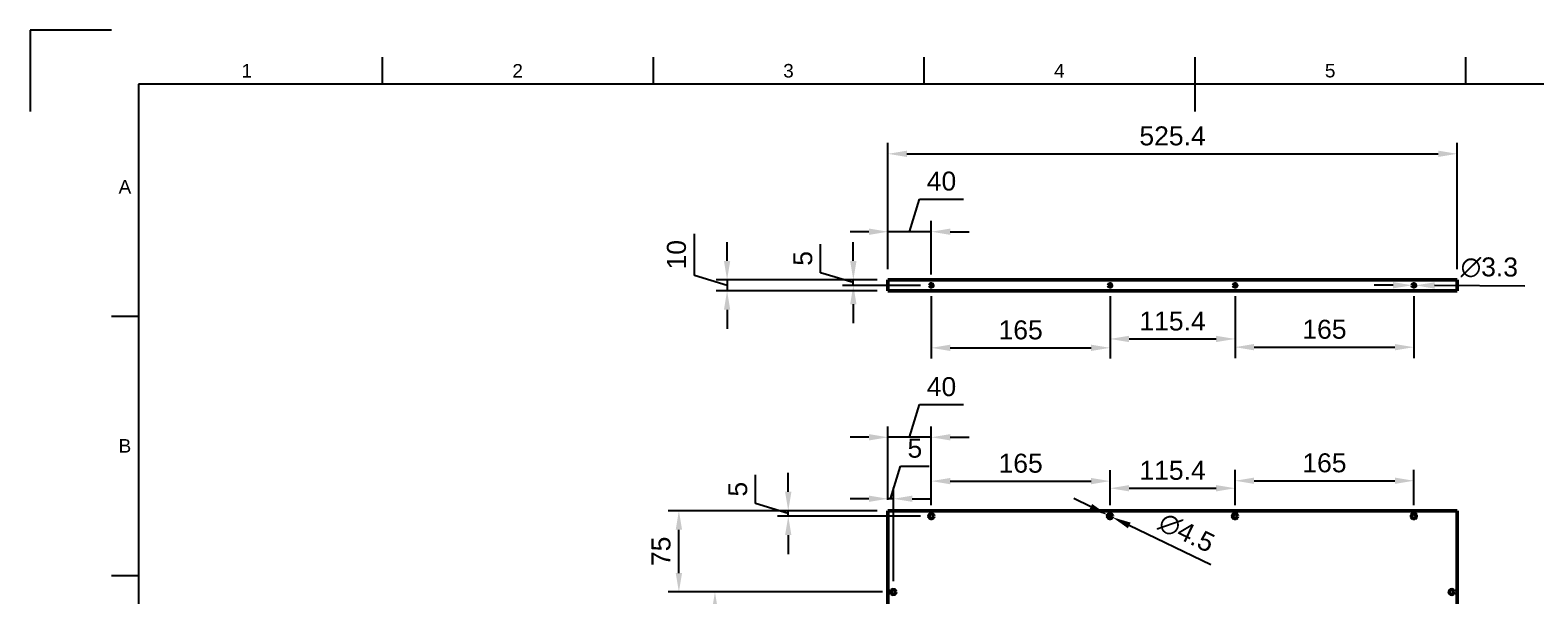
# Model space of a CAD drawing. Header units: millimetres. Extents: x 0 to 420, y 0 to 297.
# Drawn here: x 0 to 278, y 192.5 to 297 of the extents above; entities that cross this region are included whole.
import ezdxf
from ezdxf.enums import TextEntityAlignment as Align

# ---------------------------------------------------------------- set-up
doc = ezdxf.new("R2010")
doc.units = ezdxf.units.MM
doc.header["$LTSCALE"] = 0.75
for name, color, linetype, lineweight in [('Border', 7, 'Continuous', 25), ('Dimensions', 7, 'Continuous', 25), ('Visible', 7, 'Continuous', 50)]:
    doc.layers.add(name, color=color, linetype=linetype, lineweight=lineweight)
doc.styles.add('FusionTitle', font='arial.ttf')
doc.styles.get("Standard").update_dxf_attribs({"font": 'arial.ttf'})
doc.dimstyles.new('ISO-25', dxfattribs={"dimtxt": 3.5, "dimasz": 3.5, "dimexe": 2, "dimexo": 2, "dimgap": 1.5, "dimtad": 1, "dimzin": 12, "dimdsep": 46, "dimtxsty": 'Standard', "dimcen": 0, "dimclrd": 256, "dimclre": 256, "dimclrt": 256, "dimazin": 3, "dimtp": 0.1, "dimtm": 0.1, "dimtfac": 0.714, "dimtmove": 1, "dimatfit": 3, "dimfxl": 1, "dimtzin": 12, "dimarcsym": 0})

# ---------------------------------------------------------------- blocks, each defined once
blk = doc.blocks.new('ISO_A3_SHEET')
at = {"layer": 'Border'}
for p, q in [((65, 292), (65, 287)), ((115, 292), (115, 287)), ((165, 292), (165, 287)), ((215, 292), (215, 282)), ((265, 292), (265, 287)), ((410, 287), (20, 287)), ((20, 287), (20, 10)), ((15, 244.16666), (20, 244.16666)), ((15, 196.33333), (20, 196.33333))]:
    blk.add_line(p, q, dxfattribs=at)
at = {"layer": 'Defpoints'}
for p, q in [((15, 297), (0, 297)), ((0, 297), (0, 282))]:
    blk.add_line(p, q, dxfattribs=at)
at = {"layer": 'Border', "style": 'FusionTitle'}
for s, p in [('1', (40, 289.5)), ('2', (90, 289.5)), ('3', (140, 289.5)), ('4', (190, 289.5)), ('5', (240, 289.5)), ('A', (17.5, 268.08333)), ('B', (17.5, 220.25))]:
    blk.add_text(s, height=2.5, dxfattribs=at).set_placement(p, align=Align.MIDDLE)
blk = doc.blocks.new('*D44')
at = {"layer": 'Defpoints', "color": 0, "transparency": 16777216}
for p in [(158.363215, 250.881463), (128.66473, 248.881463), (158.363215, 248.881463)]:
    blk.add_point(p, dxfattribs=at)
at = {"layer": 'Dimensions', "lineweight": -2, "transparency": 16777216}
for p, q in [((122.627724, 251.692564), (122.627724, 259.364802)), ((128.66473, 254.381463), (128.66473, 257.881463)), ((128.66473, 249.881463), (122.627724, 251.692564)), ((156.363215, 250.881463), (126.66473, 250.881463)), ((128.66473, 250.881463), (128.66473, 248.881463)), ((128.66473, 250.881463), (128.66473, 248.881463)), ((156.363215, 248.881463), (126.66473, 248.881463)), ((128.66473, 245.381463), (128.66473, 241.881463))]:
    blk.add_line(p, q, dxfattribs=at)
at = {"layer": 'Dimensions', "transparency": 16777216}
for points in [[(128.081397, 254.381463), (129.248063, 254.381463), (128.66473, 250.881463)], [(128.081397, 245.381463), (129.248063, 245.381463), (128.66473, 248.881463)]]:
    blk.add_solid(points, dxfattribs=at)
at = {"layer": 'Dimensions', "transparency": 16777216, "insert": (119.340719, 255.528683), "char_height": 3.5, "attachment_point": 5, "rotation": 90}
blk.add_mtext('10', dxfattribs=at)
blk = doc.blocks.new('*D45')
at = {"layer": 'Defpoints', "color": 0, "transparency": 16777216}
for p in [(263.443215, 274.16293), (158.363215, 250.881463), (263.443215, 250.881463)]:
    blk.add_point(p, dxfattribs=at)
at = {"layer": 'Dimensions', "lineweight": -2, "transparency": 16777216}
for p, q in [((158.363215, 252.881463), (158.363215, 276.16293)), ((263.443215, 252.881463), (263.443215, 276.16293)), ((161.863215, 274.16293), (259.943215, 274.16293))]:
    blk.add_line(p, q, dxfattribs=at)
at = {"layer": 'Dimensions', "transparency": 16777216}
for points in [[(161.863215, 274.746263), (161.863215, 273.579597), (158.363215, 274.16293)], [(259.943215, 274.746263), (259.943215, 273.579597), (263.443215, 274.16293)]]:
    blk.add_solid(points, dxfattribs=at)
at = {"layer": 'Dimensions', "transparency": 16777216, "insert": (210.903215, 277.449935), "char_height": 3.5, "attachment_point": 5}
blk.add_mtext('525.4', dxfattribs=at)
blk = doc.blocks.new('*D46')
at = {"layer": 'Defpoints', "color": 0, "transparency": 16777216}
for p in [(158.363215, 259.780958), (158.363215, 250.881463), (166.363215, 249.881463)]:
    blk.add_point(p, dxfattribs=at)
at = {"layer": 'Dimensions', "lineweight": -2, "transparency": 16777216}
for p, q in [((162.363215, 259.780958), (164.174316, 265.817963)), ((164.174316, 265.817963), (172.316881, 265.817963)), ((158.363215, 252.881463), (158.363215, 261.780958)), ((166.363215, 251.881463), (166.363215, 261.780958)), ((154.863215, 259.780958), (151.363215, 259.780958)), ((166.363215, 259.780958), (158.363215, 259.780958)), ((166.363215, 259.780958), (158.363215, 259.780958)), ((169.863215, 259.780958), (173.363215, 259.780958))]:
    blk.add_line(p, q, dxfattribs=at)
at = {"layer": 'Dimensions', "transparency": 16777216}
for points in [[(154.863215, 260.364291), (154.863215, 259.197624), (158.363215, 259.780958)], [(169.863215, 260.364291), (169.863215, 259.197624), (166.363215, 259.780958)]]:
    blk.add_solid(points, dxfattribs=at)
at = {"layer": 'Dimensions', "transparency": 16777216, "insert": (168.245599, 269.104968), "char_height": 3.5, "attachment_point": 5}
blk.add_mtext('40', dxfattribs=at)
blk = doc.blocks.new('*D47')
at = {"layer": 'Defpoints', "color": 0, "transparency": 16777216}
for p in [(151.970372, 250.881463), (158.363215, 250.881463), (166.363215, 249.881463)]:
    blk.add_point(p, dxfattribs=at)
at = {"layer": 'Dimensions', "lineweight": -2, "transparency": 16777216}
for p, q in [((145.940529, 252.190416), (145.940529, 257.511016)), ((151.970372, 254.381463), (151.970372, 257.881463)), ((151.970372, 250.381463), (145.940529, 252.190416)), ((156.363215, 250.881463), (149.970372, 250.881463)), ((151.970372, 249.881463), (151.970372, 250.881463)), ((151.970372, 249.881463), (151.970372, 250.881463)), ((164.363215, 249.881463), (149.970372, 249.881463)), ((151.970372, 246.381463), (151.970372, 242.881463))]:
    blk.add_line(p, q, dxfattribs=at)
at = {"layer": 'Dimensions', "transparency": 16777216}
for points in [[(151.387039, 254.381463), (152.553706, 254.381463), (151.970372, 250.881463)], [(151.387039, 246.381463), (152.553706, 246.381463), (151.970372, 249.881463)]]:
    blk.add_solid(points, dxfattribs=at)
at = {"layer": 'Dimensions', "transparency": 16777216, "insert": (142.660686, 254.850716), "char_height": 3.5, "attachment_point": 5, "rotation": 90}
blk.add_mtext('5', dxfattribs=at)
blk = doc.blocks.new('*D48')
at = {"layer": 'Defpoints', "color": 0, "transparency": 16777216}
for p in [(166.363215, 249.881463), (199.363215, 249.881463), (199.363215, 238.34565)]:
    blk.add_point(p, dxfattribs=at)
at = {"layer": 'Dimensions', "lineweight": -2, "transparency": 16777216}
for p, q in [((166.363215, 247.881463), (166.363215, 236.34565)), ((199.363215, 247.881463), (199.363215, 236.34565)), ((169.863215, 238.34565), (195.863215, 238.34565))]:
    blk.add_line(p, q, dxfattribs=at)
at = {"layer": 'Dimensions', "transparency": 16777216}
for points in [[(169.863215, 238.928983), (169.863215, 237.762316), (166.363215, 238.34565)], [(195.863215, 238.928983), (195.863215, 237.762316), (199.363215, 238.34565)]]:
    blk.add_solid(points, dxfattribs=at)
at = {"layer": 'Dimensions', "transparency": 16777216, "insert": (182.863215, 241.632655), "char_height": 3.5, "attachment_point": 5}
blk.add_mtext('165', dxfattribs=at)
blk = doc.blocks.new('*D49')
at = {"layer": 'Defpoints', "color": 0, "transparency": 16777216}
for p in [(199.363215, 249.881463), (222.443215, 249.881463), (222.443215, 239.981968)]:
    blk.add_point(p, dxfattribs=at)
at = {"layer": 'Dimensions', "lineweight": -2, "transparency": 16777216}
for p, q in [((199.363215, 247.881463), (199.363215, 237.981968)), ((222.443215, 247.881463), (222.443215, 237.981968)), ((202.863215, 239.981968), (218.943215, 239.981968))]:
    blk.add_line(p, q, dxfattribs=at)
at = {"layer": 'Dimensions', "transparency": 16777216}
for points in [[(202.863215, 240.565301), (202.863215, 239.398634), (199.363215, 239.981968)], [(218.943215, 240.565301), (218.943215, 239.398634), (222.443215, 239.981968)]]:
    blk.add_solid(points, dxfattribs=at)
at = {"layer": 'Dimensions', "transparency": 16777216, "insert": (210.903215, 243.268973), "char_height": 3.5, "attachment_point": 5}
blk.add_mtext('115.4', dxfattribs=at)
blk = doc.blocks.new('*D50')
at = {"layer": 'Defpoints', "color": 0, "transparency": 16777216}
for p in [(222.443215, 249.881463), (255.443215, 249.881463), (255.443215, 238.464405)]:
    blk.add_point(p, dxfattribs=at)
at = {"layer": 'Dimensions', "lineweight": -2, "transparency": 16777216}
for p, q in [((222.443215, 247.881463), (222.443215, 236.464405)), ((255.443215, 247.881463), (255.443215, 236.464405)), ((225.943215, 238.464405), (251.943215, 238.464405))]:
    blk.add_line(p, q, dxfattribs=at)
at = {"layer": 'Dimensions', "transparency": 16777216}
for points in [[(225.943215, 239.047738), (225.943215, 237.881071), (222.443215, 238.464405)], [(251.943215, 239.047738), (251.943215, 237.881071), (255.443215, 238.464405)]]:
    blk.add_solid(points, dxfattribs=at)
at = {"layer": 'Dimensions', "transparency": 16777216, "insert": (238.943215, 241.75141), "char_height": 3.5, "attachment_point": 5}
blk.add_mtext('165', dxfattribs=at)
blk = doc.blocks.new('*D51')
at = {"layer": 'Defpoints', "color": 0, "transparency": 16777216}
for p in [(139.957124, 208.273904), (158.363215, 208.273904), (166.363215, 207.273904)]:
    blk.add_point(p, dxfattribs=at)
at = {"layer": 'Dimensions', "lineweight": -2, "transparency": 16777216}
for p, q in [((133.927281, 209.582857), (133.927281, 214.903457)), ((139.957124, 211.773904), (139.957124, 215.273904)), ((139.957124, 207.773904), (133.927281, 209.582857)), ((156.363215, 208.273904), (137.957124, 208.273904)), ((164.363215, 207.273904), (137.957124, 207.273904)), ((139.957124, 207.273904), (139.957124, 208.273904)), ((139.957124, 207.273904), (139.957124, 208.273904)), ((139.957124, 203.773904), (139.957124, 200.273904))]:
    blk.add_line(p, q, dxfattribs=at)
at = {"layer": 'Dimensions', "transparency": 16777216}
for points in [[(139.373791, 211.773904), (140.540458, 211.773904), (139.957124, 208.273904)], [(139.373791, 203.773904), (140.540458, 203.773904), (139.957124, 207.273904)]]:
    blk.add_solid(points, dxfattribs=at)
at = {"layer": 'Dimensions', "transparency": 16777216, "insert": (130.647438, 212.243157), "char_height": 3.5, "attachment_point": 5, "rotation": 90}
blk.add_mtext('5', dxfattribs=at)
blk = doc.blocks.new('*D52')
at = {"layer": 'Defpoints', "color": 0, "transparency": 16777216}
for p in [(158.363215, 221.829927), (158.363215, 208.273904), (166.363215, 207.273904)]:
    blk.add_point(p, dxfattribs=at)
at = {"layer": 'Dimensions', "lineweight": -2, "transparency": 16777216}
for p, q in [((162.363215, 221.829927), (164.174316, 227.866932)), ((164.174316, 227.866932), (172.316881, 227.866932)), ((158.363215, 210.273904), (158.363215, 223.829927)), ((166.363215, 209.273904), (166.363215, 223.829927)), ((154.863215, 221.829927), (151.363215, 221.829927)), ((166.363215, 221.829927), (158.363215, 221.829927)), ((166.363215, 221.829927), (158.363215, 221.829927)), ((169.863215, 221.829927), (173.363215, 221.829927))]:
    blk.add_line(p, q, dxfattribs=at)
at = {"layer": 'Dimensions', "transparency": 16777216}
for points in [[(154.863215, 222.41326), (154.863215, 221.246593), (158.363215, 221.829927)], [(169.863215, 222.41326), (169.863215, 221.246593), (166.363215, 221.829927)]]:
    blk.add_solid(points, dxfattribs=at)
at = {"layer": 'Dimensions', "transparency": 16777216, "insert": (168.245599, 231.153937), "char_height": 3.5, "attachment_point": 5}
blk.add_mtext('40', dxfattribs=at)
blk = doc.blocks.new('*D53')
at = {"layer": 'Defpoints', "color": 0, "transparency": 16777216}
for p in [(199.363215, 213.735914), (166.363215, 207.273904), (199.363215, 207.273904)]:
    blk.add_point(p, dxfattribs=at)
at = {"layer": 'Dimensions', "lineweight": -2, "transparency": 16777216}
for p, q in [((166.363215, 209.273904), (166.363215, 215.735914)), ((199.363215, 209.273904), (199.363215, 215.735914)), ((169.863215, 213.735914), (195.863215, 213.735914))]:
    blk.add_line(p, q, dxfattribs=at)
at = {"layer": 'Dimensions', "transparency": 16777216}
for points in [[(169.863215, 214.319247), (169.863215, 213.15258), (166.363215, 213.735914)], [(195.863215, 214.319247), (195.863215, 213.15258), (199.363215, 213.735914)]]:
    blk.add_solid(points, dxfattribs=at)
at = {"layer": 'Dimensions', "transparency": 16777216, "insert": (182.863215, 217.022919), "char_height": 3.5, "attachment_point": 5}
blk.add_mtext('165', dxfattribs=at)
blk = doc.blocks.new('*D54')
at = {"layer": 'Defpoints', "color": 0, "transparency": 16777216}
for p in [(222.443215, 212.421501), (199.363215, 207.273904), (222.443215, 207.273904)]:
    blk.add_point(p, dxfattribs=at)
at = {"layer": 'Dimensions', "lineweight": -2, "transparency": 16777216}
for p, q in [((199.363215, 209.273904), (199.363215, 214.421501)), ((222.443215, 209.273904), (222.443215, 214.421501)), ((202.863215, 212.421501), (218.943215, 212.421501))]:
    blk.add_line(p, q, dxfattribs=at)
at = {"layer": 'Dimensions', "transparency": 16777216}
for points in [[(202.863215, 213.004835), (202.863215, 211.838168), (199.363215, 212.421501)], [(218.943215, 213.004835), (218.943215, 211.838168), (222.443215, 212.421501)]]:
    blk.add_solid(points, dxfattribs=at)
at = {"layer": 'Dimensions', "transparency": 16777216, "insert": (210.903215, 215.708507), "char_height": 3.5, "attachment_point": 5}
blk.add_mtext('115.4', dxfattribs=at)
blk = doc.blocks.new('*D55')
at = {"layer": 'Defpoints', "color": 0, "transparency": 16777216}
for p in [(255.443215, 213.805093), (222.443215, 207.273904), (255.443215, 207.273904)]:
    blk.add_point(p, dxfattribs=at)
at = {"layer": 'Dimensions', "lineweight": -2, "transparency": 16777216}
for p, q in [((222.443215, 209.273904), (222.443215, 215.805093)), ((255.443215, 209.273904), (255.443215, 215.805093)), ((225.943215, 213.805093), (251.943215, 213.805093))]:
    blk.add_line(p, q, dxfattribs=at)
at = {"layer": 'Dimensions', "transparency": 16777216}
for points in [[(225.943215, 214.388426), (225.943215, 213.22176), (222.443215, 213.805093)], [(251.943215, 214.388426), (251.943215, 213.22176), (255.443215, 213.805093)]]:
    blk.add_solid(points, dxfattribs=at)
at = {"layer": 'Dimensions', "transparency": 16777216, "insert": (238.943215, 217.092098), "char_height": 3.5, "attachment_point": 5}
blk.add_mtext('165', dxfattribs=at)
blk = doc.blocks.new('*D56')
at = {"layer": 'Defpoints', "color": 0, "transparency": 16777216}
for p in [(198.958071, 207.469757), (199.768359, 207.078052)]:
    blk.add_point(p, dxfattribs=at)
at = {"layer": 'Dimensions', "lineweight": -2, "transparency": 16777216}
for p, q in [((195.806949, 208.993054), (192.655828, 210.516351)), ((198.958071, 207.469757), (199.768359, 207.078052)), ((217.960542, 198.283691), (202.91948, 205.554755))]:
    blk.add_line(p, q, dxfattribs=at)
at = {"layer": 'Dimensions', "transparency": 16777216}
for points in [[(196.060832, 209.518241), (195.553066, 208.467867), (198.958071, 207.469757)], [(203.173363, 206.079942), (202.665597, 205.029568), (199.768359, 207.078052)]]:
    blk.add_solid(points, dxfattribs=at)
at = {"layer": 'Dimensions', "transparency": 16777216, "insert": (213.48877, 204.20506), "char_height": 3.5, "attachment_point": 5, "rotation": 334.20019052}
blk.add_mtext('∅4.5', dxfattribs=at)
blk = doc.blocks.new('*D57')
at = {"layer": 'Defpoints', "color": 0, "transparency": 16777216}
for p in [(255.113222, 249.88371), (255.773207, 249.879215)]:
    blk.add_point(p, dxfattribs=at)
at = {"layer": 'Dimensions', "lineweight": -2, "transparency": 16777216}
for p, q in [((251.613304, 249.907547), (248.113385, 249.931385)), ((255.113222, 249.88371), (255.773207, 249.879215)), ((275.952821, 249.741776), (259.273126, 249.855378))]:
    blk.add_line(p, q, dxfattribs=at)
at = {"layer": 'Dimensions', "transparency": 16777216}
for points in [[(251.617276, 250.490867), (251.609331, 249.324228), (255.113222, 249.88371)], [(259.277099, 250.438698), (259.269153, 249.272058), (255.773207, 249.879215)]]:
    blk.add_solid(points, dxfattribs=at)
at = {"layer": 'Dimensions', "transparency": 16777216, "insert": (269.385986, 253.171471), "char_height": 3.5, "attachment_point": 5, "rotation": 359.6097555}
blk.add_mtext('∅3.3', dxfattribs=at)
blk = doc.blocks.new('*D58')
at = {"layer": 'Defpoints', "color": 0, "transparency": 16777216}
for p in [(119.765235, 208.273904), (158.363215, 208.273904), (159.363215, 193.273904)]:
    blk.add_point(p, dxfattribs=at)
at = {"layer": 'Dimensions', "lineweight": -2, "transparency": 16777216}
for p, q in [((156.363215, 208.273904), (117.765235, 208.273904)), ((119.765235, 196.773904), (119.765235, 204.773904)), ((157.363215, 193.273904), (117.765235, 193.273904))]:
    blk.add_line(p, q, dxfattribs=at)
at = {"layer": 'Dimensions', "transparency": 16777216}
for points in [[(119.181902, 204.773904), (120.348568, 204.773904), (119.765235, 208.273904)], [(119.181902, 196.773904), (120.348568, 196.773904), (119.765235, 193.273904)]]:
    blk.add_solid(points, dxfattribs=at)
at = {"layer": 'Dimensions', "transparency": 16777216, "insert": (116.485392, 200.773904), "char_height": 3.5, "attachment_point": 5, "rotation": 90}
blk.add_mtext('75', dxfattribs=at)
blk = doc.blocks.new('*D59')
at = {"layer": 'Defpoints', "color": 0, "transparency": 16777216}
for p in [(159.363215, 193.273904), (126.425939, 161.273904), (159.363215, 161.273904)]:
    blk.add_point(p, dxfattribs=at)
at = {"layer": 'Dimensions', "lineweight": -2, "transparency": 16777216}
for p, q in [((157.363215, 193.273904), (124.425939, 193.273904)), ((126.425939, 189.773904), (126.425939, 164.773904)), ((157.363215, 161.273904), (124.425939, 161.273904))]:
    blk.add_line(p, q, dxfattribs=at)
at = {"layer": 'Dimensions', "transparency": 16777216}
for points in [[(125.842605, 189.773904), (127.009272, 189.773904), (126.425939, 193.273904)], [(125.842605, 164.773904), (127.009272, 164.773904), (126.425939, 161.273904)]]:
    blk.add_solid(points, dxfattribs=at)
at = {"layer": 'Dimensions', "transparency": 16777216, "insert": (123.138933, 177.273904), "char_height": 3.5, "attachment_point": 5, "rotation": 90}
blk.add_mtext('160', dxfattribs=at)
blk = doc.blocks.new('*D60')
at = {"layer": 'Defpoints', "color": 0, "transparency": 16777216}
for p in [(158.363215, 210.482369), (158.363215, 208.273904), (159.363215, 193.273904)]:
    blk.add_point(p, dxfattribs=at)
at = {"layer": 'Dimensions', "lineweight": -2, "transparency": 16777216}
for p, q in [((158.863215, 210.482369), (160.672168, 216.512212)), ((160.672168, 216.512212), (165.992768, 216.512212)), ((158.363215, 210.273904), (158.363215, 212.482369)), ((159.363215, 195.273904), (159.363215, 212.482369)), ((154.863215, 210.482369), (151.363215, 210.482369)), ((159.363215, 210.482369), (158.363215, 210.482369)), ((159.363215, 210.482369), (158.363215, 210.482369)), ((162.863215, 210.482369), (166.363215, 210.482369))]:
    blk.add_line(p, q, dxfattribs=at)
at = {"layer": 'Dimensions', "transparency": 16777216}
for points in [[(154.863215, 211.065703), (154.863215, 209.899036), (158.363215, 210.482369)], [(162.863215, 211.065703), (162.863215, 209.899036), (159.363215, 210.482369)]]:
    blk.add_solid(points, dxfattribs=at)
at = {"layer": 'Dimensions', "transparency": 16777216, "insert": (163.332468, 219.792055), "char_height": 3.5, "attachment_point": 5}
blk.add_mtext('5', dxfattribs=at)

msp = doc.modelspace()

# ---------------------------------------------------------------- linework, layer by layer
at = {"layer": 'Visible', "extrusion": (0, 2.967e-13, -1)}
for p, q in [((158.363215, 250.881463, 59), (263.443215, 250.881463, 59)), ((158.363215, 250.881463, 59), (158.363215, 248.881463, 59)), ((263.443215, 250.881463, 59), (263.443215, 248.881463, 59)), ((263.443215, 248.881463, 59), (158.363215, 248.881463, 59))]:
    msp.add_line(p, q, dxfattribs=at)
at = {"layer": 'Visible', "extrusion": (0, 1, 0)}
for p, q in [((263.443215, 208.273904, 1), (158.363215, 208.273904, 1)), ((158.363215, 208.273904, 1), (158.363215, 90.273904, 1)), ((263.443215, 90.273904, 1), (263.443215, 208.273904, 1))]:
    msp.add_line(p, q, dxfattribs=at)
at = {"layer": 'Visible', "extrusion": (0, 2.967e-13, -1)}
for centre in [(-166.363215, 249.881463, -59), (-199.363215, 249.881463, -59), (-222.443215, 249.881463, -59), (-255.443215, 249.881463, -59)]:
    msp.add_circle(centre, 0.33, dxfattribs=at)
at = {"layer": 'Visible'}
for centre in [(166.363215, 207.273904, 1), (199.363215, 207.273904, 1), (222.443215, 207.273904, 1), (255.443215, 207.273904, 1), (159.363215, 193.273904, 1), (262.443215, 193.273904, 1)]:
    msp.add_circle(centre, 0.45, dxfattribs=at)

# ---------------------------------------------------------------- block references
at = {"layer": 'Border'}
msp.add_blockref('ISO_A3_SHEET', (0, 0), dxfattribs=at)

# ---------------------------------------------------------------- dimensions: what is measured, and where the dimension line sits
at = {"layer": 'Dimensions'}
for p1, p2, distance, picture, middle in [((158.363215, 250.881463), (263.443215, 250.881463), 23.281467, '*D45', (210.903215, 277.449935)), ((158.363215, 250.881463), (158.363215, 248.881463), -29.698485, '*D44', (119.340719, 253.192564)), ((166.363215, 249.881463), (199.363215, 249.881463), -11.535813, '*D48', (182.863215, 241.632655)), ((199.363215, 249.881463), (222.443215, 249.881463), -9.899495, '*D49', (210.903215, 243.268973)), ((222.443215, 249.881463), (255.443215, 249.881463), -11.417058, '*D50', (238.943215, 241.75141)), ((166.363215, 207.273904), (199.363215, 207.273904), 6.46201, '*D53', (182.863215, 217.022919)), ((199.363215, 207.273904), (222.443215, 207.273904), 5.147597, '*D54', (210.903215, 215.708507)), ((222.443215, 207.273904), (255.443215, 207.273904), 6.531189, '*D55', (238.943215, 217.092098)), ((159.363215, 193.273904), (159.363215, 161.273904), -32.937276, '*D59', (123.138933, 177.273904))]:
    dim = msp.add_aligned_dim(p1=p1, p2=p2, distance=distance, dimstyle='ISO-25', override={"dimlfac": 5, "dimclrd": 256, "dimclre": 256}, dxfattribs=at)
    dim.commit()
    dim.dimension.update_dxf_attribs({"geometry": picture, "text_midpoint": middle})
for base, p1, p2, picture, middle in [((158.363215, 259.780958), (166.363215, 249.881463), (158.363215, 250.881463), '*D46', (165.674316, 269.104968)), ((158.363215, 221.829927), (166.363215, 207.273904), (158.363215, 208.273904), '*D52', (165.674316, 231.153937)), ((158.363215, 210.482369), (159.363215, 193.273904), (158.363215, 208.273904), '*D60', (162.172168, 219.792055))]:
    dim = msp.add_linear_dim(base=base, p1=p1, p2=p2, dimstyle='ISO-25', override={"dimlfac": 5, "dimclrd": 256, "dimclre": 256}, dxfattribs=at)
    dim.commit()
    dim.dimension.update_dxf_attribs({"geometry": picture, "text_midpoint": middle})
for base, p1, p2, angle, picture, middle in [((151.970372, 250.881463), (166.363215, 249.881463), (158.363215, 250.881463), 90, '*D47', (142.660686, 253.690416)), ((139.957124, 208.273904), (166.363215, 207.273904), (158.363215, 208.273904), 270, '*D51', (130.647438, 211.082857)), ((119.765235, 208.273904), (159.363215, 193.273904), (158.363215, 208.273904), 270, '*D58', (116.485392, 200.773904))]:
    dim = msp.add_linear_dim(base=base, p1=p1, p2=p2, angle=angle, dimstyle='ISO-25', override={"dimlfac": 5, "dimclrd": 256, "dimclre": 256}, dxfattribs=at)
    dim.commit()
    dim.dimension.update_dxf_attribs({"geometry": picture, "text_midpoint": middle})
for p1, p2, picture, middle in [((255.113222, 249.88371), (255.773207, 249.879215), '*D57', (269.385986, 253.171471)), ((198.958071, 207.469757), (199.768359, 207.078052), '*D56', (213.48877, 204.20506))]:
    dim = msp.add_diameter_dim_2p(p1=p1, p2=p2, dimstyle='ISO-25', override={"dimlfac": 5, "dimclrd": 256, "dimclre": 256}, dxfattribs=at)
    dim.commit()
    dim.dimension.update_dxf_attribs({"geometry": picture, "text_midpoint": middle})

doc.saveas('drawing.dxf')
